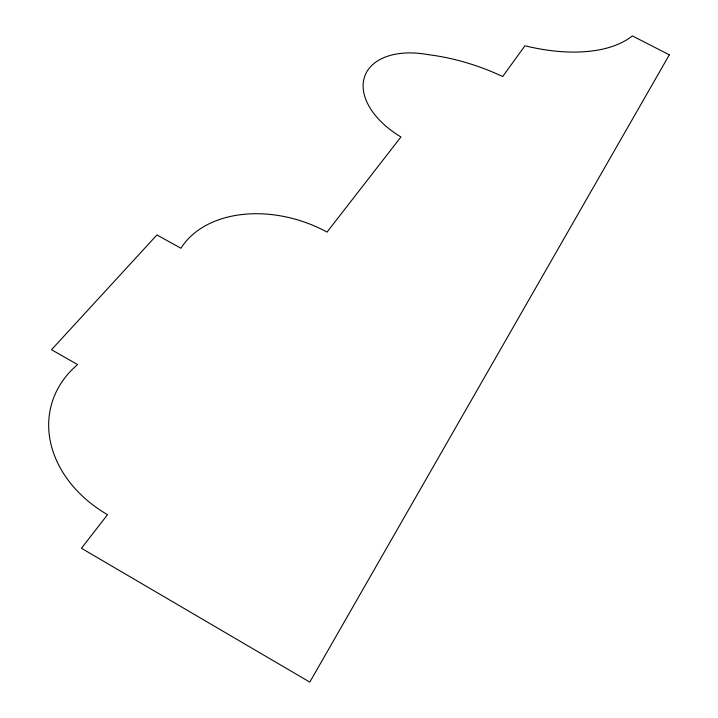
<?xml version="1.0" encoding="UTF-8"?>
<svg xmlns="http://www.w3.org/2000/svg" width="718" height="718" viewBox="0 0 718 718"><rect width="100%" height="100%" fill="white"/><g stroke="black" fill="none" stroke-linecap="round" stroke-linejoin="round"><path stroke-width="1.08" d="M669.32 54.837L309.799 682.1L81.43 548.265L107.52 514.689A122.204 96.212 15.3 0 1 77.607 364.582L51.516 349.729L156.928 234.965L180.945 248.249A109.45 77.885 19.3 0 1 327.031 232.094L400.94 136.95A75.022 45.189 22.1 0 1 364.547 76.862A75.022 45.189 22.1 0 1 428.287 54.658A161.837 101.005 23.2 0 1 502.69 76.539L524.948 45.773A140.243 73.882 22.5 0 0 632.379 35.9L669.32 54.837"/></g></svg>
